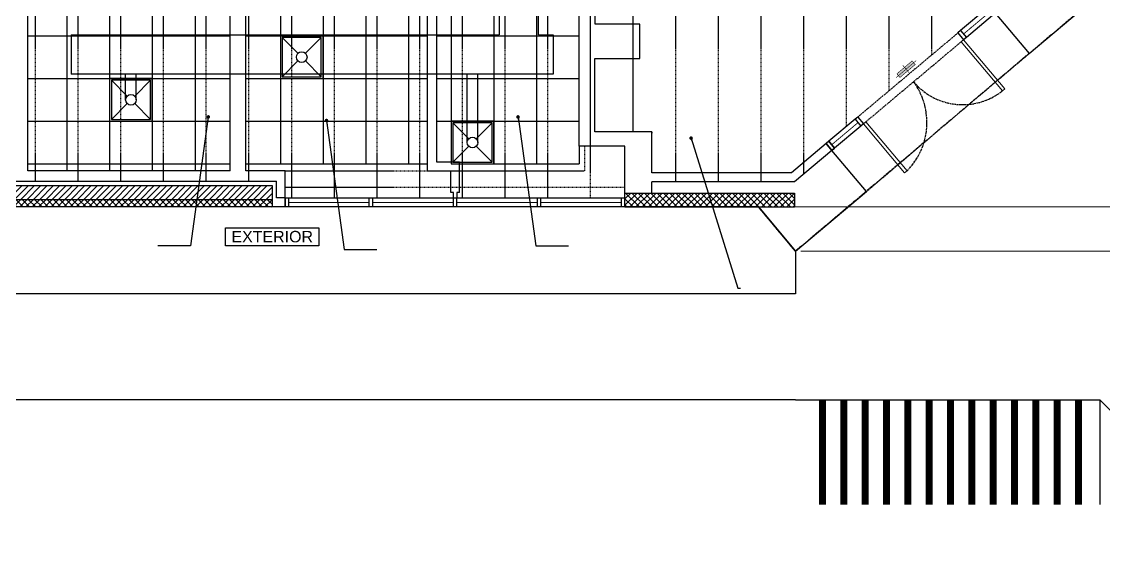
# Model space of a CAD drawing. Header units: inches. Extents: x 0 to 24189, y -562 to 1780.
# Drawn here: x 1595 to 2203, y 415 to 711 of the extents above; entities that cross this region are included whole.
import ezdxf
from ezdxf import colors
from ezdxf.entities.mleader import LeaderData, LeaderLine
from ezdxf.math import Vec2, Vec3

# ---------------------------------------------------------------- set-up
doc = ezdxf.new("R2010")
doc.units = ezdxf.units.IN
doc.header["$MEASUREMENT"] = 0
for name, pattern in [('CENTER', [2, 1.25, -0.25, 0.25, -0.25]), ('DASHED', [0.75, 0.5, -0.25]), ('HIDDEN', [0.375, 0.25, -0.125])]:
    doc.linetypes.add(name, pattern=pattern)
doc.layers.add('0-ANNO-DIMS', color=153, linetype='Continuous', lineweight=13)
doc.layers.add('A-DOOR', color=240, linetype='Continuous', lineweight=13)
for name, color, linetype in [('0-AREA-LEASE-LINE', 7, 'CENTER'), ('A-CLNG-SOFFIT', 133, 'DASHED'), ('A-CLNG-TEE', 6, 'Continuous'), ('A-DOOR-HEADER', 3, 'DASHED'), ('A-DOOR-SWING', 136, 'CENTER'), ('A-GLAZING', 1, 'Continuous'), ('A-GLAZING-FRAME', 2, 'Continuous'), ('A-NOTE', 7, 'Continuous'), ('A-NOTE-CLNG', 7, 'Continuous'), ('A-NOTE-HVAC', 7, 'Continuous'), ('A-SITE-CURB', 8, 'Continuous'), ('A-SITE-PARKING', 7, 'Continuous'), ('A-WALL-DEMISE', 1, 'Continuous'), ('A-WALL-PARTIAL', 8, 'Continuous'), ('A-WALL-PATT', 136, 'Continuous'), ('E-FIRE-SAFTY-DEVICE', 1, 'Continuous'), ('M-HVAC-DUCT', 136, 'HIDDEN'), ('M-HVAC-SDFF', 1, 'Continuous'), ('S-STRUCTURE', 30, 'DASHED')]:
    doc.layers.add(name, color=color, linetype=linetype)
doc.styles.add('ARCHD', font='archd.shx', dxfattribs={"width": 0.8})
doc.styles.add('Arial', font='arial.ttf')
doc.styles.add('DIM', font='arial.ttf')
doc.dimstyles.new('AAD', dxfattribs={"dimscale": 4, "dimtxt": 1, "dimasz": 0.5, "dimexe": 0, "dimexo": 0.5, "dimgap": 0.375, "dimtad": 1, "dimrnd": 0.245, "dimzin": 3, "dimdsep": 46, "dimlunit": 4, "dimtxsty": 'DIM', "dimblk": 'DIMSLSH', "dimcen": 0.0625, "dimclre": 256, "dimclrt": 7, "dimadec": 0, "dimazin": 0, "dimtfac": 0.1875, "dimtix": 1, "dimtmove": 2, "dimatfit": 3, "dimldrblk": 'DIMSLSH', "dimfxl": 1, "dimfrac": 2, "dimtolj": 1, "dimtzin": 3, "dimarcsym": 0})
doc.dimstyles.new('FITCH2010', dxfattribs={"dimscale": 48, "dimtxt": 0.09375, "dimasz": 0.09375, "dimexe": 0.0625, "dimexo": 0.0625, "dimgap": 0.03125, "dimtad": 1, "dimdec": 3, "dimlfac": 1, "dimrnd": 0.0625, "dimzin": 3, "dimdsep": 46, "dimlunit": 4, "dimtxsty": 'Arial', "dimblk": 'ARCHTICK', "dimcen": 0.09, "dimdle": 0.0625, "dimclrd": 256, "dimclre": 256, "dimclrt": 7, "dimadec": 0, "dimazin": 0, "dimtfac": 0.75, "dimtdec": 3, "dimtmove": 2, "dimatfit": 2, "dimfxl": 1, "dimfrac": 2, "dimtolj": 1, "dimtzin": 0, "dimlwd": -1, "dimlwe": -1, "dimarcsym": 0})

# ---------------------------------------------------------------- blocks, each defined once
blk = doc.blocks.new('*U79')
for points in [[(0, 0), (24, 0), (24, 24), (0, 24)], [(1, 1), (23, 1), (23, 23), (1, 23)]]:
    blk.add_lwpolyline(points, close=True)
for points in [[(1, 23), (9.88, 14.12)], [(23, 23), (14.12, 14.12)], [(9.88, 9.88), (1, 1)], [(14.12, 9.88), (23, 1)]]:
    blk.add_lwpolyline(points)
blk.add_circle((12, 12), 3)
blk = doc.blocks.new('_ArchTick')
at = {"color": 0, "linetype": 'ByBlock', "const_width": 0.312}
blk.add_lwpolyline([(-0.5, -0.5), (0.5, 0.5)], dxfattribs=at)
blk = doc.blocks.new('*D83')
at = {"layer": '0-ANNO-DIMS', "transparency": 16777216}
for p, q in [((2309.9, 579.24), (2309.9, 610.14)), ((2011.87, 607.14), (2312.9, 607.14)), ((2032.76, 582.24), (2312.9, 582.24))]:
    blk.add_line(p, q, dxfattribs=at)
at = {"layer": 'DEFPOINTS', "color": 0, "transparency": 16777216}
for p in [(2008.87, 607.14), (2309.9, 607.14), (2029.76, 582.24)]:
    blk.add_point(p, dxfattribs=at)
at = {"layer": '0-ANNO-DIMS', "transparency": 16777216, "xscale": 4.5, "yscale": 4.5, "zscale": 4.5}
for p, rotation in [((2309.9, 607.14), 90), ((2309.9, 582.24), 270)]:
    blk.add_blockref('_ArchTick', p, dxfattribs=dict(at, rotation=rotation))
at = {"layer": '0-ANNO-DIMS', "color": 7, "transparency": 16777216, "insert": (2322.13, 594.69), "char_height": 4.5, "attachment_point": 5, "rotation": 90, "style": 'Arial'}
blk.add_mtext('\\A1;2\'-0 7/8"', dxfattribs=at)
blk = doc.blocks.new('*D84')
at = {"layer": '0-ANNO-DIMS', "transparency": 16777216}
for p, q in [((2203.87, 726.8), (2312.9, 726.8)), ((2309.9, 604.14), (2309.9, 729.8)), ((2011.87, 607.14), (2312.9, 607.14))]:
    blk.add_line(p, q, dxfattribs=at)
at = {"layer": 'DEFPOINTS', "color": 0, "transparency": 16777216}
for p in [(2200.87, 726.8), (2309.9, 726.8), (2008.87, 607.14)]:
    blk.add_point(p, dxfattribs=at)
at = {"layer": '0-ANNO-DIMS', "transparency": 16777216, "xscale": 4.5, "yscale": 4.5, "zscale": 4.5}
for p, rotation in [((2309.9, 726.8), 90), ((2309.9, 607.14), 270)]:
    blk.add_blockref('_ArchTick', p, dxfattribs=dict(at, rotation=rotation))
at = {"layer": '0-ANNO-DIMS', "color": 7, "transparency": 16777216, "insert": (2306.08, 666.97), "char_height": 4.5, "attachment_point": 5, "rotation": 90, "style": 'Arial'}
blk.add_mtext('\\A1;9\'-11 3/4"', dxfattribs=at)
blk = doc.blocks.new('DIMSLSH')
at = {"linetype": 'Continuous'}
for p, q in [((1.19, 0), (-1.19, 0)), ((0, -1.19), (0, 1.19))]:
    blk.add_line(p, q, dxfattribs=at)
at = {"linetype": 'Continuous', "const_width": 0.25}
blk.add_lwpolyline([(-0.71, -0.71), (0.71, 0.71)], dxfattribs=at)
blk = doc.blocks.new('Exit-Sign-001')
at = {"color": 0, "linetype": 'ByBlock', "const_width": 0.312}
for points in [[(-3, -7.41), (-3, 7.41)], [(0, 0), (-6.01, 0)], [(-1.67, 5.61), (-1.67, -5.61), (-4.34, -5.61), (-4.34, 5.61), (-1.67, 5.61)]]:
    blk.add_lwpolyline(points, dxfattribs=at)
at = {"color": 0, "linetype": 'ByBlock'}
blk.add_solid([(-4.34, 5.61), (-1.67, 5.61), (-4.34, -5.61), (-1.67, -5.61)], dxfattribs=at)
blk = doc.blocks.new('00-DIMS-LDR2')
at = {"color": 0, "linetype": 'ByBlock'}
blk.add_solid([(-1, 0.17), (-1, -0.17), (0, 0)], dxfattribs=at)

msp = doc.modelspace()

# ---------------------------------------------------------------- hatches: boundary and pattern name
at = {"layer": 'A-WALL-PATT'}
h = msp.add_hatch(dxfattribs=at)
h.set_pattern_fill('ANSI37', color=256, scale=20)
h.paths.add_polyline_path([(1735.598, 611.1364), (1561.5156, 611.1364), (1561.5156, 607.1364), (1593.1206, 607.1364), (1735.598, 607.1364)])
h.paths.add_polyline_path([(1561.5156, 611.1364), (1431.6206, 611.1364), (1431.6206, 951.1364), (1427.6206, 951.1364), (1427.6206, 607.1364), (1430.8706, 607.1364), (1439.6206, 607.1364), (1561.5156, 607.1364)])
h = msp.add_hatch(dxfattribs=at)
h.set_pattern_fill('ANSI31', color=256, scale=20)
h.paths.add_polyline_path([(1439.3706, 951.1364), (1431.6206, 951.1364), (1431.6206, 611.1364), (1735.598, 611.1364), (1735.598, 618.8864), (1439.3706, 618.8864)])
h = msp.add_hatch(dxfattribs=at)
h.set_pattern_fill('ANSI37', color=256, scale=20)
h.paths.add_polyline_path([(2029.223, 614.8864), (2008.8706, 614.8864), (1933.8706, 614.8864), (1933.8706, 607.7769), (1933.8706, 607.1364), (2008.8706, 607.1364), (2029.223, 607.1364)])

# ---------------------------------------------------------------- linework, layer by layer
at = {"layer": '0-AREA-LEASE-LINE'}
msp.add_lwpolyline([(2008.8706, 607.1364), (1430.8706, 607.1364), (1430.8706, 1058.3864), (2177.4113, 1058.3864), (2177.4113, 754.7595), (2200.8731, 726.7989), (2029.7612, 582.2399), (2008.8706, 607.1364)], dxfattribs=at)
at = {"layer": 'A-CLNG-SOFFIT'}
for p, q in [((2069.5955, 615.6649), (2161.0388, 693.3739)), ((1911.1206, 641.2769), (1911.1206, 627.3864)), ((1742.8706, 627.3864), (1822.6206, 627.3864)), ((1822.6206, 627.3864), (1911.1206, 627.3864)), ((1742.8706, 618.1364), (1933.8706, 618.1364))]:
    msp.add_line(p, q, dxfattribs=at)
at = {"layer": 'A-CLNG-TEE'}
for p, q in [((1620.1206, 751.2769), (1620.1206, 627.3864)), ((1644.1206, 751.2769), (1644.1206, 627.3864)), ((1668.1206, 751.2769), (1668.1206, 627.3864)), ((1692.1206, 751.2769), (1692.1206, 627.3864)), ((1740.1206, 751.2769), (1740.1206, 631.2769)), ((1764.1206, 751.2769), (1764.1206, 631.2769)), ((1788.1206, 751.2769), (1788.1206, 631.2769)), ((1812.1206, 751.2769), (1812.1206, 631.2769)), ((1836.1206, 751.2769), (1836.1206, 632.3864)), ((1860.1206, 751.2769), (1860.1206, 631.2769)), ((1884.1206, 748.7769), (1884.1206, 631.2769)), ((2128.064, 707.6585), (2128.2792, 707.6585)), ((2128.064, 707.6585), (2128.064, 707.4779)), ((1598.1206, 703.2769), (1711.8706, 703.2769)), ((1720.6206, 703.2769), (1822.6206, 703.2769)), ((1827.8706, 703.2769), (1908.1206, 703.2769)), ((1620.1206, 685.8103), (1620.1206, 627.3864)), ((1692.1206, 685.8103), (1692.1206, 627.3864)), ((1788.1206, 685.8103), (1788.1206, 631.2769)), ((1812.1206, 685.8103), (1812.1206, 631.2769)), ((1884.1206, 685.8103), (1884.1206, 631.2769)), ((1598.1206, 679.2769), (1711.8706, 679.2769)), ((1720.6206, 679.2769), (1822.6206, 679.2769)), ((1827.8706, 679.2769), (1908.1206, 679.2769)), ((1598.1206, 655.2769), (1711.8706, 655.2769)), ((1720.6206, 655.2769), (1822.6206, 655.2769)), ((1827.8706, 655.2769), (1908.1206, 655.2769)), ((1908.1206, 641.2769), (1908.1206, 631.2769)), ((1908.1206, 641.2769), (1908.1206, 631.2769)), ((1598.1206, 631.2769), (1711.8706, 631.2769)), ((1720.6206, 631.2769), (1822.6206, 631.2769)), ((1840.8706, 631.2769), (1908.1206, 631.2769))]:
    msp.add_line(p, q, dxfattribs=at)
at = {"layer": 'A-DOOR'}
for p, q in [((2121.0521, 704.8576), (2124.266, 701.0274)), ((2122.9254, 699.9025), (2124.266, 701.0274)), ((2124.266, 701.0274), (2147.4063, 673.4498)), ((2122.9254, 699.9025), (2146.0658, 672.3249)), ((2146.0658, 672.3249), (2147.4063, 673.4498)), ((2067.9617, 653.7825), (2064.7478, 657.6127)), ((2067.9617, 653.7825), (2069.3023, 654.9074)), ((2067.9617, 653.7825), (2091.1021, 626.2049)), ((2069.3023, 654.9074), (2092.4427, 627.3298)), ((2091.1021, 626.2049), (2092.4427, 627.3298))]:
    msp.add_line(p, q, dxfattribs=at)
at = {"layer": 'A-DOOR-HEADER'}
for p, q in [((2121.0521, 704.8576), (2064.7478, 657.6127)), ((2067.9617, 653.7825), (2124.266, 701.0274))]:
    msp.add_line(p, q, dxfattribs=at)
at = {"layer": 'A-DOOR-SWING'}
for centre, radius, start, end in [((2064.9485, 654.5177), 38.6666, 315.3209179, 36.292941), ((2123.7089, 700.6183), 36.0603, 219.929018, 308.3151591)]:
    msp.add_arc(centre, radius, start, end, dxfattribs=at)
at = {"layer": 'A-GLAZING', "const_width": 0.5}
for points in [[(2124.1911, 704.2281), (2138.9375, 716.6018)], [(2050.0763, 642.0384), (2064.8227, 654.4121)], [(1790.1206, 609.6364), (1744.8706, 609.6364)], [(1837.3706, 609.6364), (1792.1206, 609.6364)], [(1884.6206, 609.6364), (1839.3706, 609.6364)], [(1931.8706, 609.6364), (1886.6206, 609.6364)]]:
    msp.add_lwpolyline(points, dxfattribs=at)
at = {"layer": 'A-GLAZING-FRAME'}
for p, q in [((2137.3305, 718.5169), (2122.5841, 706.1432)), ((2140.5444, 714.6866), (2125.7981, 702.313)), ((2122.5841, 706.1432), (2121.0521, 704.8576)), ((2122.5841, 706.1432), (2125.7981, 702.313)), ((2122.5841, 706.1432), (2125.7981, 702.313)), ((2121.0521, 704.8576), (2124.266, 701.0274)), ((2125.7981, 702.313), (2124.266, 701.0274)), ((2064.7478, 657.6127), (2063.2157, 656.3272)), ((2064.7478, 657.6127), (2067.9617, 653.7825)), ((2063.2157, 656.3272), (2048.4693, 643.9535)), ((2066.4296, 652.4969), (2051.6833, 640.1233)), ((2063.2157, 656.3272), (2066.4296, 652.4969)), ((2067.9617, 653.7825), (2066.4296, 652.4969)), ((2048.4693, 643.9535), (2046.9373, 642.6679)), ((2050.1512, 638.8377), (2046.9373, 642.6679)), ((2051.6833, 640.1233), (2048.4693, 643.9535)), ((2048.4693, 643.9535), (2051.6833, 640.1233)), ((2051.6833, 640.1233), (2050.1512, 638.8377)), ((2050.1512, 638.8377), (2051.6833, 640.1233)), ((1742.8706, 607.1364), (1742.8706, 612.1364)), ((1742.8706, 612.1364), (1744.8706, 612.1364)), ((1744.8706, 607.1364), (1744.8706, 612.1364)), ((1744.8706, 612.1364), (1790.1206, 612.1364)), ((1790.1206, 607.1364), (1790.1206, 612.1364)), ((1790.1206, 612.1364), (1792.1206, 612.1364)), ((1792.1206, 607.1364), (1792.1206, 612.1364)), ((1792.1206, 612.1364), (1837.3706, 612.1364)), ((1837.3706, 607.1364), (1837.3706, 612.1364)), ((1837.3706, 612.1364), (1839.3706, 612.1364)), ((1839.3706, 607.1364), (1839.3706, 612.1364)), ((1839.3706, 612.1364), (1884.6206, 612.1364)), ((1884.6206, 607.1364), (1884.6206, 612.1364)), ((1884.6206, 612.1364), (1886.6206, 612.1364)), ((1886.6206, 607.1364), (1886.6206, 612.1364)), ((1886.6206, 612.1364), (1931.8706, 612.1364)), ((1931.8706, 607.1364), (1931.8706, 612.1364)), ((1931.8706, 612.1364), (1933.8706, 612.1364)), ((1933.8706, 607.1364), (1933.8706, 612.1364)), ((1744.8706, 607.1364), (1742.8706, 607.1364)), ((1790.1206, 607.1364), (1744.8706, 607.1364)), ((1792.1206, 607.1364), (1790.1206, 607.1364)), ((1837.3706, 607.1364), (1792.1206, 607.1364)), ((1839.3706, 607.1364), (1837.3706, 607.1364)), ((1884.6206, 607.1364), (1839.3706, 607.1364)), ((1886.6206, 607.1364), (1884.6206, 607.1364)), ((1931.8706, 607.1364), (1886.6206, 607.1364)), ((1933.8706, 607.1364), (1931.8706, 607.1364))]:
    msp.add_line(p, q, dxfattribs=at)
at = {"layer": 'A-NOTE'}
msp.add_lwpolyline([(1761.6803, 595.3426), (1761.6803, 585.1859), (1709.2972, 585.1859), (1709.2972, 595.3426)], close=True, dxfattribs=at)
at = {"layer": 'A-SITE-CURB'}
for p, q in [((2029.7612, 582.2399), (2029.7612, 558.2399)), ((2029.7612, 558.2399), (1430.8706, 558.2399)), ((2029.7612, 498.7399), (1335.3706, 498.7399)), ((2029.7612, 498.7399), (2200.8731, 498.7399)), ((2200.8731, 498.7399), (2200.8731, 439.8583)), ((2200.8731, 498.7399), (2226.2222, 473.1778)), ((2200.8731, 498.7399), (2226.2222, 473.1778))]:
    msp.add_line(p, q, dxfattribs=at)
at = {"layer": 'A-SITE-PARKING', "const_width": 4}
for points in [[(2044.8731, 498.7399), (2044.8731, 439.8583)], [(2056.8731, 498.7399), (2056.8731, 439.8583)], [(2068.8731, 498.7399), (2068.8731, 439.8583)], [(2080.8731, 498.7399), (2080.8731, 439.8583)], [(2092.8731, 498.7399), (2092.8731, 439.8583)], [(2104.8731, 498.7399), (2104.8731, 439.8583)], [(2116.8731, 498.7399), (2116.8731, 439.8583)], [(2128.8731, 498.7399), (2128.8731, 439.8583)], [(2140.8731, 498.7399), (2140.8731, 439.8583)], [(2152.8731, 498.7399), (2152.8731, 439.8583)], [(2164.8731, 498.7399), (2164.8731, 439.8583)], [(2176.8731, 498.7399), (2176.8731, 439.8583)], [(2188.8731, 498.7399), (2188.8731, 439.8583)]]:
    msp.add_lwpolyline(points, dxfattribs=at)
at = {"layer": 'A-WALL-DEMISE'}
for p, q in [((2161.0388, 693.3739), (2200.8731, 726.7989)), ((2142.0765, 715.9722), (2161.0388, 693.3739)), ((2046.9373, 642.6679), (2050.1512, 638.8377)), ((2050.1512, 638.8377), (2029.223, 621.2769)), ((2069.5955, 615.6649), (2050.1512, 638.8377)), ((1442.8706, 621.6364), (1737.8706, 621.6364)), ((1737.8706, 612.1364), (1737.8706, 621.6364)), ((1948.8706, 614.8864), (1948.8706, 621.2769)), ((2008.8706, 621.2769), (1948.8706, 621.2769)), ((2029.223, 621.2769), (1999.3695, 621.2769)), ((1735.598, 618.8864), (1439.3706, 618.8864)), ((1735.598, 611.1364), (1735.598, 618.8864)), ((1933.8706, 614.8864), (2008.8706, 614.8864)), ((2008.8706, 614.8864), (2029.223, 614.8864)), ((2029.223, 614.8864), (2029.223, 607.1364)), ((2029.7612, 582.2399), (2069.5955, 615.6649)), ((1735.598, 611.1364), (1431.6206, 611.1364)), ((1735.598, 607.1364), (1735.598, 611.1364)), ((1742.8706, 612.1364), (1737.8706, 612.1364)), ((1742.8706, 612.1364), (1742.8706, 607.1364)), ((1742.8706, 607.1364), (1593.1206, 607.1364)), ((1933.8706, 607.1364), (1933.8706, 607.7769)), ((1948.8706, 607.1364), (1933.8706, 607.1364)), ((1933.8706, 607.1364), (2008.8706, 607.1364)), ((2008.8706, 607.1364), (1948.8706, 607.1364)), ((2008.8706, 607.1364), (1999.3695, 607.1364)), ((2008.8706, 607.1364), (2029.7612, 582.2399)), ((2029.7612, 582.2399), (2008.8706, 607.1364)), ((2029.7612, 582.2399), (2008.8706, 607.1364)), ((2008.8706, 607.1364), (2029.223, 607.1364))]:
    msp.add_line(p, q, dxfattribs=at)
at = {"layer": 'A-WALL-PARTIAL'}
for p, q in [((1598.1206, 627.3864), (1598.1206, 752.3864)), ((1711.8706, 627.3864), (1711.8706, 752.3864)), ((1720.6206, 627.3864), (1720.6206, 752.3864)), ((1822.6206, 753.7769), (1822.6206, 627.3864)), ((1827.8706, 753.7769), (1827.8706, 632.3864)), ((1908.1206, 641.2769), (1908.1206, 748.7769)), ((1917.1206, 709.7769), (1917.1206, 750.5269)), ((1942.1206, 709.7769), (1917.1206, 709.7769)), ((1942.1206, 690.5269), (1942.1206, 709.7769)), ((1916.8706, 649.2769), (1916.8706, 690.5269)), ((1916.8706, 690.5269), (1942.1206, 690.5269)), ((1948.8706, 649.2769), (1916.8706, 649.2769)), ((1948.8706, 626.2769), (1948.8706, 649.2769)), ((1948.8706, 649.2769), (1948.8706, 648.5269)), ((1933.8706, 641.2769), (1908.1206, 641.2769)), ((1933.8706, 607.7769), (1933.8706, 641.2769)), ((2046.9373, 642.6679), (2027.4031, 626.2769)), ((1711.8706, 627.3864), (1598.1206, 627.3864)), ((1742.8706, 627.3864), (1720.6206, 627.3864)), ((1742.8706, 612.1364), (1742.8706, 627.3864)), ((1822.6206, 627.3864), (1835.8706, 627.3864)), ((1827.8706, 632.3864), (1840.8706, 632.3864)), ((1835.8706, 615.2769), (1835.8706, 627.3864)), ((1840.8706, 628.7769), (1840.8706, 632.3864)), ((1840.8706, 615.2769), (1840.8706, 628.7769)), ((2027.4031, 626.2769), (1948.8706, 626.2769)), ((1837.3706, 615.2769), (1835.8706, 615.2769)), ((1837.3706, 612.1364), (1837.3706, 615.2769)), ((1840.8706, 615.2769), (1839.3706, 615.2769)), ((1839.3706, 615.2769), (1839.3706, 612.1364))]:
    msp.add_line(p, q, dxfattribs=at)
at = {"layer": 'M-HVAC-DUCT'}
for p, q in [((1863.2753, 703.7312), (1863.2753, 797.5947)), ((1885.2753, 703.7312), (1885.2753, 775.5947)), ((1622.5663, 703.7312), (1863.2753, 703.7312)), ((1622.5663, 703.7312), (1622.5663, 681.7312)), ((1885.2753, 703.7312), (1893.4001, 703.7312)), ((1893.4001, 703.7312), (1893.4001, 681.7312)), ((1893.4001, 681.7312), (1622.5663, 681.7312)), ((1653.1206, 667.2769), (1653.1206, 681.7312)), ((1659.1206, 667.2769), (1659.1206, 681.7312)), ((1845.1206, 643.2769), (1845.1206, 681.7312)), ((1851.1206, 643.2769), (1851.1206, 681.7312))]:
    msp.add_line(p, q, dxfattribs=at)
at = {"layer": 'S-STRUCTURE'}
for p, q in [((1602.2743, 897.0153), (1602.2743, 621.6364)), ((1626.2743, 897.0153), (1626.2743, 621.6364)), ((1650.2743, 897.0153), (1650.2743, 621.6364)), ((1674.2743, 897.0153), (1674.2743, 621.6364)), ((1698.2743, 897.0153), (1698.2743, 621.6364)), ((1722.2743, 897.0153), (1722.2743, 621.6364)), ((1746.2743, 897.0153), (1746.2743, 612.1364)), ((1770.2743, 897.0153), (1770.2743, 612.1364)), ((1794.2743, 897.0153), (1794.2743, 612.1364)), ((1818.2743, 897.0153), (1818.2743, 612.1364)), ((1842.2743, 897.0153), (1842.2743, 612.1364)), ((1866.2743, 897.0153), (1866.2743, 612.1364)), ((1890.2743, 897.0153), (1890.2743, 612.1364)), ((1962.2743, 897.0153), (1962.2743, 621.2769)), ((1986.2743, 897.0153), (1986.2743, 621.2769)), ((2010.2743, 897.0153), (2010.2743, 621.2769)), ((2034.2743, 897.0153), (2034.2743, 625.5154)), ((2058.2743, 897.0153), (2058.2743, 652.1808)), ((2082.2743, 897.0153), (2082.2743, 672.3192)), ((2106.2743, 897.0153), (2106.2743, 692.4576)), ((1914.2743, 770.5269), (1914.2743, 612.1364)), ((1938.2743, 770.5269), (1938.2743, 649.2769))]:
    msp.add_line(p, q, dxfattribs=at)

# ---------------------------------------------------------------- block references
at = {"layer": 'E-FIRE-SAFTY-DEVICE', "rotation": 130.2850265887145}
msp.add_blockref('Exit-Sign-001', (2089.9498, 686.7823), dxfattribs=at)
at = {"layer": 'M-HVAC-SDFF', "rotation": 90}
for p in [(1764.1206, 679.2769), (1668.1206, 655.2769), (1860.1206, 631.2769)]:
    msp.add_blockref('*U79', p, dxfattribs=at)

# ---------------------------------------------------------------- texts
at = {"layer": 'A-NOTE', "insert": (1735.5391, 590.3571), "char_height": 6.4234, "width": 128.708833, "attachment_point": 5, "style": 'Arial'}
msp.add_mtext('EXTERIOR', dxfattribs=at)

# ---------------------------------------------------------------- dimensions: what is measured, and where the dimension line sits
at = {"layer": '0-ANNO-DIMS'}
for base, p1, p2, picture, middle in [((2309.90437, 726.79887), (2008.87061, 607.13636), (2200.87307, 726.79887), '*D84', (2306.07609, 666.96761)), ((2309.90437, 607.13636), (2029.76121, 582.23991), (2008.87061, 607.13636), '*D83', (2322.13459, 594.68813))]:
    dim = msp.add_linear_dim(base=base, p1=p1, p2=p2, angle=270, dimstyle='FITCH2010', dxfattribs=at)
    dim.commit()
    dim.dimension.update_dxf_attribs({"geometry": picture, "text_midpoint": middle})

# ---------------------------------------------------------------- leaders
at = {"layer": 'A-NOTE'}
ml = msp.add_multileader_mtext('Standard', dxfattribs=at)
ml.set_content('\\A1;COUNTERTOP', color=256, style='ARCHD')
ml.set_leader_properties()
ml.set_arrow_properties(name='00-DIMS-LDR2')
ml.build(insert=Vec2(0, 0))
ml.multileader.update_dxf_attribs({"text_right_attachment_type": 3, "dogleg_length": 0.1094, "arrow_head_size": 6, "scale": 48})
ctx = ml.context
ctx.base_point, ctx.scale, ctx.char_height, ctx.arrow_head_size, ctx.landing_gap_size, ctx.plane_origin = Vec3(1818.4348, 914.0671), 48, 4.5, 6, 4.32, Vec3(1516.9354, 1614.378)
ctx.right_attachment = 3
notes = []
notes.append((ctx, [(0, (0, 0, 0), (0, 0), (1, 0), 1, [])]))
ctx.mtext.insert, ctx.mtext.width, ctx.mtext.defined_height, ctx.mtext.flow_direction = Vec3(1822.7548, 916.3171), 37.144293, 17.9463, 5
at = {"layer": 'A-NOTE-CLNG'}
for points in [[(1699.5567, 657.6655), (1689.5318, 585.1859), (1671.1847, 585.1859)], [(1873.7164, 657.6655), (1883.7413, 585.1859), (1902.0883, 585.1859)], [(1766.0373, 655.6556), (1776.0622, 583.1759), (1794.4092, 583.1759)], [(1971.0214, 645.7573), (1997.2939, 561.4319), (1998.8476, 561.4319)]]:
    msp.add_leader(points, dimstyle='AAD', override={"dimgap": 0.375, "dimtad": 0, "dimldrblk": 'Dot'}, dxfattribs=at)
at = {"layer": 'A-NOTE-HVAC'}
ml = msp.add_multileader_mtext('Standard', dxfattribs=at)
ml.set_content('\\A1;RTU 1', color=256, style='ARCHD')
ml.set_leader_properties()
ml.set_arrow_properties(name='00-DIMS-LDR2')
ml.build(insert=Vec2(0, 0))
ml.multileader.update_dxf_attribs({"text_right_attachment_type": 3, "dogleg_length": 0.1094, "arrow_head_size": 6, "scale": 48})
ctx = ml.context
ctx.base_point, ctx.scale, ctx.char_height, ctx.arrow_head_size, ctx.landing_gap_size, ctx.plane_origin = Vec3(1964.2412, 1014.8659), 48, 4.5, 6, 4.32, Vec3(1938.9885, 1024.5929)
ctx.right_attachment = 3
notes.append((ctx, [(0, (0, 0, 0), (0, 0), (1, 0), 1, [])]))
ctx.mtext.insert, ctx.mtext.width, ctx.mtext.defined_height, ctx.mtext.flow_direction = Vec3(1968.5612, 1017.1159), 49.261264, 17.9463, 5
ml = msp.add_multileader_mtext('Standard', dxfattribs=at)
ml.set_content('\\A1;RTU 2', color=256, style='ARCHD')
ml.set_leader_properties()
ml.set_arrow_properties(name='00-DIMS-LDR2')
ml.build(insert=Vec2(0, 0))
ml.multileader.update_dxf_attribs({"text_right_attachment_type": 3, "dogleg_length": 0.1094, "arrow_head_size": 6, "scale": 48})
ctx = ml.context
ctx.base_point, ctx.scale, ctx.char_height, ctx.arrow_head_size, ctx.landing_gap_size, ctx.plane_origin = Vec3(1675.0198, 809.6468), 48, 4.5, 6, 4.32, Vec3(1649.767, 819.3738)
ctx.right_attachment = 3
notes.append((ctx, [(0, (0, 0, 0), (0, 0), (1, 0), 1, [])]))
ctx.mtext.insert, ctx.mtext.width, ctx.mtext.defined_height, ctx.mtext.flow_direction = Vec3(1679.3398, 811.8968), 49.261264, 17.9463, 5
ml = msp.add_multileader_mtext('Standard', dxfattribs=at)
ml.set_content('\\A1;RTU 3', color=256, style='ARCHD')
ml.set_leader_properties()
ml.set_arrow_properties(name='00-DIMS-LDR2')
ml.build(insert=Vec2(0, 0))
ml.multileader.update_dxf_attribs({"text_right_attachment_type": 3, "dogleg_length": 0.1094, "arrow_head_size": 6, "scale": 48})
ctx = ml.context
ctx.base_point, ctx.scale, ctx.char_height, ctx.arrow_head_size, ctx.landing_gap_size, ctx.plane_origin = Vec3(1963.3658, 808.7154), 48, 4.5, 6, 4.32, Vec3(1938.1131, 818.4424)
ctx.right_attachment = 3
notes.append((ctx, [(0, (0, 0, 0), (0, 0), (1, 0), 1, [])]))
ctx.mtext.insert, ctx.mtext.width, ctx.mtext.defined_height, ctx.mtext.flow_direction = Vec3(1967.6858, 810.9654), 49.261264, 17.9463, 5
for ctx, leaders in notes:
    for number, flags, end, landing, length, lines in leaders:
        leader = LeaderData()
        leader.index, (leader.has_last_leader_line, leader.has_dogleg_vector, leader.attachment_direction) = number, flags
        leader.last_leader_point, leader.dogleg_vector, leader.dogleg_length = Vec3(end), Vec3(landing), length
        for number, points, colour, breaks in lines:
            line = LeaderLine()
            line.index, line.vertices, line.color, line.breaks = number, Vec3.list(points), colors.encode_raw_color(colour), breaks
            leader.lines.append(line)
        ctx.leaders.append(leader)

doc.saveas('drawing.dxf')
